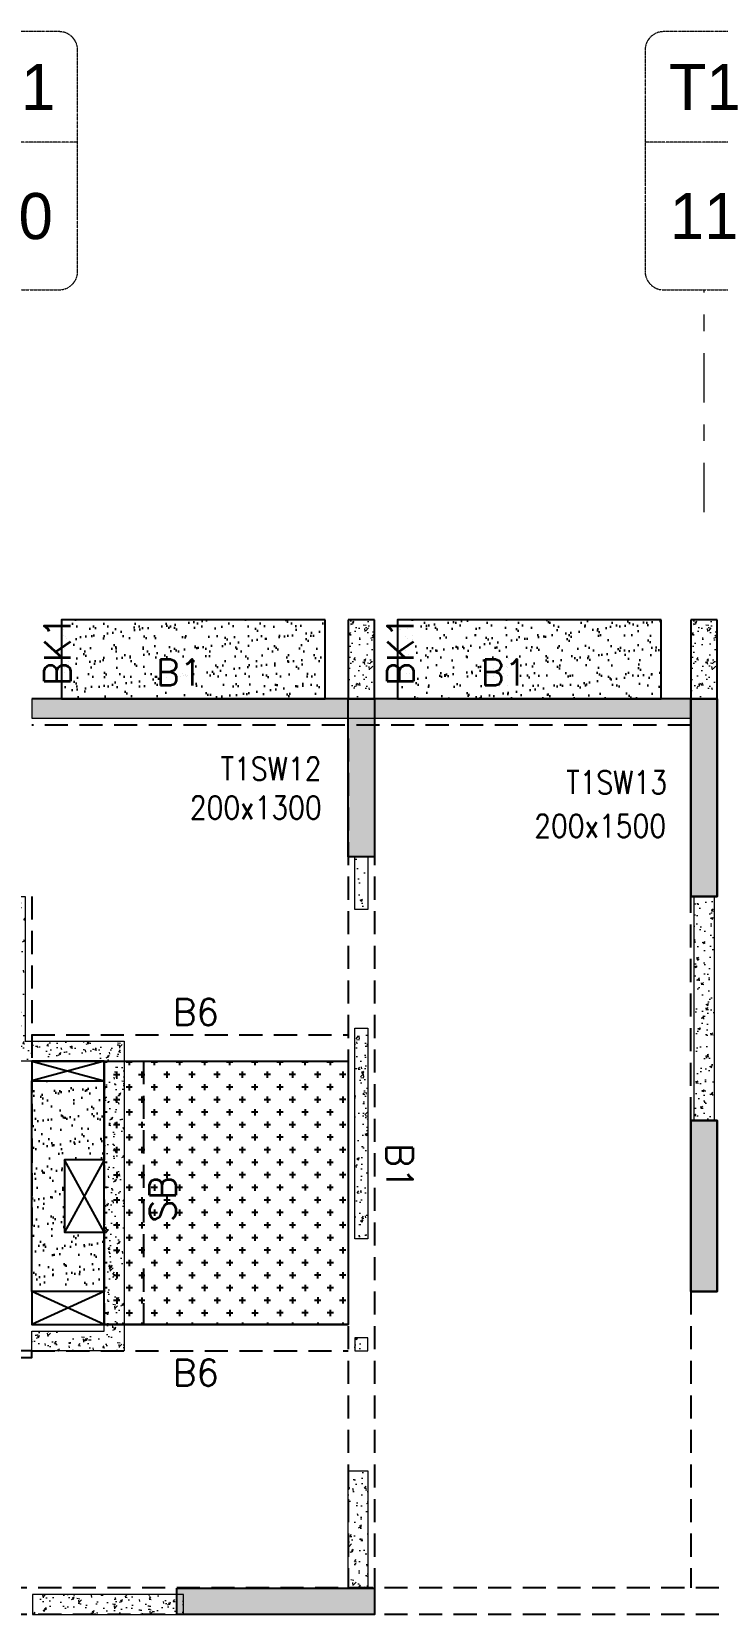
# Model space of a CAD drawing. Header units: millimetres. Extents: x 1078357 to 2594950, y -4969473 to -4636555.
# Drawn here: x 1256497 to 1261697, y -4659484 to -4647470 of the extents above; entities that cross this region are included whole.
import ezdxf
from ezdxf.enums import TextEntityAlignment as Align

# ---------------------------------------------------------------- set-up
doc = ezdxf.new("R2010")
doc.units = ezdxf.units.MM
for name, pattern in [('CENTER', [2, 1.25, -0.25, 0.25, -0.25]), ('CONTINOUS', [0]), ('DGN STYLE 7', [8.34, 3.75, -1.67, 1.25, -1.67]), ('HIDDEN', [0.375, 0.25, -0.125]), ('New Retail block$0$CONTINOUS', [0])]:
    doc.linetypes.add(name, pattern=pattern)
for name, color, linetype, lineweight in [('A-_ANOTDIMA_D-', 6, 'Continuous', 13), ('A-_ANOTGRID_E-', 8, 'DGN STYLE 7', 13), ('COL. NO.', 30, 'Continuous', 25), ('COL. SIZE', 7, 'Continuous', 25), ('GRID LINE', 8, 'Continuous', 0), ('HATCH', 8, 'Continuous', 30), ('S-NON STR RCC WALL', 8, 'Continuous', 0)]:
    doc.layers.add(name, color=color, linetype=linetype, lineweight=lineweight)
for name, color, linetype in [('B-200x325', 201, 'HIDDEN'), ('B-200x650', 241, 'HIDDEN'), ('B-300xSLAB THK.', 151, 'Continuous'), ('BK1-200x650', 241, 'HIDDEN'), ('DROP SLAB', 8, 'Continuous'), ('S-COLUMN_SHEAR WALL', 1, 'Continuous'), ('S-PROJECTION', 54, 'New Retail block$0$CONTINOUS'), ('SLAB FOLD', 8, 'Continuous')]:
    doc.layers.add(name, color=color, linetype=linetype)
doc.styles.add('ROMANS', font='romans.shx', dxfattribs={"width": 0.85})
doc.styles.get("Standard").update_dxf_attribs({"font": 'Adani Regular.ttf', "height": 500})

# ---------------------------------------------------------------- blocks, each defined once
blk = doc.blocks.new('G$CD63B60BD')
at = {"layer": 'COL. NO.', "linetype": 'Continuous', "style": 'ROMANS', "width": 0.85}
for s, p in [('T1SW12', (27733, 15282, -320)), ('T1SW13', (30354, 15179, -320))]:
    blk.add_text(s, height=175, dxfattribs=at).set_placement(p)
at = {"layer": 'COL. SIZE', "linetype": 'Continuous', "style": 'ROMANS', "width": 0.85}
for s, p in [('200x1300', (27499, 14987, -320)), ('200x1500', (30111, 14848, -320))]:
    blk.add_text(s, height=175, dxfattribs=at).set_placement(p)
blk = doc.blocks.new('Tower grid nomenclature-ex')
at = {"layer": 'A-_ANOTGRID_E-'}
blk.add_lwpolyline([(-1250, -600), (1750, -600, 0.414214), (2000, -350), (2000, 750, 0.414214), (1750, 1000), (-1250, 1000, 0.414214), (-1500, 750), (-1500, -350, 0.414214)], format="xyb", close=True, dxfattribs=at)
blk.add_lwpolyline([(0, 1000), (0, -600)], dxfattribs=at)
at = {"layer": 'A-_ANOTGRID_E-', "flags": 8}
for p in [(-1235, 400), (1788, 400)]:
    blk.add_attdef('GRID', text='', height=625, dxfattribs=at).set_placement(p, align=Align.MIDDLE_CENTER)
blk = doc.blocks.new('T1')
at = {"layer": 'GRID LINE', "linetype": 'DGN STYLE 7', "ltscale": 100, "elevation": 0}
blk.add_lwpolyline([(70936, -31827), (70936, -30138)], dxfattribs=at)
at = {"layer": 'GRID LINE'}
ref = blk.add_blockref('Tower grid nomenclature-ex', (65624, -29018, 0), dxfattribs=dict(at, xscale=0.56, yscale=0.56, zscale=0.56, rotation=270))
ref.add_attrib('GRID', '10', dxfattribs={"layer": 'A-_ANOTGRID_E-', "height": 350}).set_placement((65736, -29578, 0), align=Align.MIDDLE_CENTER)
ref.add_attrib('GRID', 'T1', dxfattribs={"layer": 'A-_ANOTGRID_E-', "height": 350}).set_placement((65741, -28598, 0), align=Align.MIDDLE_CENTER)
ref = blk.add_blockref('Tower grid nomenclature-ex', (70824, -29018, 0), dxfattribs=dict(at, xscale=0.56, yscale=0.56, zscale=0.56, rotation=270))
ref.add_attrib('GRID', '11', dxfattribs={"layer": 'A-_ANOTGRID_E-', "height": 350}).set_placement((70936, -29578, 0), align=Align.MIDDLE_CENTER)
ref.add_attrib('GRID', 'T1', dxfattribs={"layer": 'A-_ANOTGRID_E-', "height": 350}).set_placement((70941, -28598, 0), align=Align.MIDDLE_CENTER)

msp = doc.modelspace()

# ---------------------------------------------------------------- hatches: boundary and pattern name
at = {"layer": 'DROP SLAB'}
h = msp.add_hatch(dxfattribs=at)
h.set_pattern_fill('CROSS', color=8, scale=15, angle=179.96921)
h.set_pattern_definition([(180.03079016, (-2034220.15, 9385172.05), (-95.1987999, -95.3011726), [47.625, -142.875]), (270.03079016, (-2034243.98, 9385195.85), (95.3011726, -95.1987999), [47.625, -142.875])])
h.paths.add_polyline_path([(1257046.6, -4655284.6), (1258896.6, -4655284.6), (1258896.6, -4657284.4), (1257046.6, -4657284.4)])
at = {"layer": 'HATCH'}
h = msp.add_hatch(dxfattribs=at)
h.set_pattern_fill('AR-SAND', color=8, scale=3, angle=179.97015)
h.set_pattern_definition([(37.4701541, (-1623086.65, 9335035.87), (-4.7236114, 146.8264517), [0, -115.824, 0, -129.54, 0, -123.825]), (7.4701541, (-1623086.65, 9335035.87), (134.9689868, 214.9772528), [0, -62.484, 0, -104.394, 0, -40.005]), (327.4701541, (-1623180.38, 9335035.92), (237.2979035, 0.3075449), [0, -38.1, 0, -137.16, 0, -179.07]), (317.4701541, (-1623180.38, 9335035.92), (229.1017424, 66.759465), [0, -19.05, 0, -89.916, 0, -102.87])])
h.paths.add_polyline_path([(1258721.9, -4651934.4), (1256721.9, -4651934.4), (1256721.9, -4652534.4), (1258721.9, -4652534.4)])
h = msp.add_hatch(dxfattribs=at)
h.set_pattern_fill('AR-SAND', color=8, scale=3, angle=179.97015)
h.set_pattern_definition([(37.4701541, (-1625636.65, 9335035.87), (-4.7236114, 146.8264517), [0, -115.824, 0, -129.54, 0, -123.825]), (7.4701541, (-1625636.65, 9335035.87), (134.9689868, 214.9772528), [0, -62.484, 0, -104.394, 0, -40.005]), (327.4701541, (-1625730.38, 9335035.92), (237.2979035, 0.3075449), [0, -38.1, 0, -137.16, 0, -179.07]), (317.4701541, (-1625730.38, 9335035.92), (229.1017424, 66.759465), [0, -19.05, 0, -89.916, 0, -102.87])])
h.paths.add_polyline_path([(1261271.9, -4651934.4), (1259271.9, -4651934.4), (1259271.9, -4652534.4), (1261271.9, -4652534.4)])
h = msp.add_hatch(dxfattribs=at)
h.set_pattern_fill('AR-SAND', color=8, scale=3, angle=179.97015)
h.set_pattern_definition([(37.47015413, (-3778386.24, 18703074.19), (-4.72361136, 146.8264517), [0, -115.824, 0, -129.54, 0, -123.825]), (7.4701541, (-3778386.24, 18703074.19), (134.9689868, 214.9772528), [0, -62.484, 0, -104.394, 0, -40.005]), (327.4701541, (-3778479.97, 18703074.24), (237.2979035, 0.3075449), [0, -38.1, 0, -137.16, 0, -179.07]), (317.4701541, (-3778479.97, 18703074.24), (229.1017424, 66.759465), [0, -19.05, 0, -89.916, 0, -102.87])])
h.paths.add_polyline_path([(1256496.7, -4655434.4), (1257046.7, -4655434.4), (1257046.7, -4656034.5), (1256746.7, -4656034.5), (1256746.7, -4656584.4), (1257046.7, -4656584.4), (1257046.7, -4657034.4), (1256496.7, -4657034.4)])
at = {"layer": 'S-COLUMN_SHEAR WALL', "lineweight": 25}
h = msp.add_hatch(color=1, dxfattribs=at)
h.dxf.hatch_style = 1
h.paths.add_polyline_path([(1258896.7, -4653734.4), (1259096.7, -4653734.4), (1259096.7, -4652534.4), (1258896.7, -4652534.4)])
at = {"layer": 'S-COLUMN_SHEAR WALL', "lineweight": 25, "extrusion": (1.00316e-06, 1.91639e-11, 1)}
h = msp.add_hatch(color=1, dxfattribs=at)
h.dxf.hatch_style = 1
h.paths.add_polyline_path([(1261696.7, -4652534.4), (1261496.7, -4652534.4), (1261496.7, -4654034.4), (1261696.7, -4654034.4)])
at = {"layer": 'S-COLUMN_SHEAR WALL', "lineweight": 25, "extrusion": (-1.00316e-06, 2.11765e-11, 1)}
h = msp.add_hatch(color=1, dxfattribs=at)
h.dxf.hatch_style = 1
h.paths.add_polyline_path([(1261496.7, -4652534.4), (1261696.7, -4652534.4), (1261696.7, -4654034.4), (1261496.7, -4654034.4)])
at = {"layer": 'S-COLUMN_SHEAR WALL', "lineweight": 25, "extrusion": (1.00316e-06, 1.91639e-11, 1)}
h = msp.add_hatch(color=1, dxfattribs=at)
h.dxf.hatch_style = 1
h.paths.add_polyline_path([(1261696.7, -4657034.4), (1261496.7, -4657034.4), (1261496.7, -4655734.4), (1261696.7, -4655734.4)])
at = {"layer": 'S-COLUMN_SHEAR WALL', "lineweight": 25, "extrusion": (-1.00316e-06, 2.11765e-11, 1)}
h = msp.add_hatch(color=1, dxfattribs=at)
h.dxf.hatch_style = 1
h.paths.add_polyline_path([(1261496.7, -4657034.4), (1261696.7, -4657034.4), (1261696.7, -4655734.4), (1261496.7, -4655734.4)])
at = {"layer": 'S-COLUMN_SHEAR WALL', "lineweight": 25}
h = msp.add_hatch(color=1, dxfattribs=at)
h.dxf.hatch_style = 1
h.paths.add_polyline_path([(1257596.7, -4659284.4), (1259096.7, -4659284.4), (1259096.7, -4659484.4), (1257596.7, -4659484.4)])
at = {"layer": 'S-NON STR RCC WALL'}
h = msp.add_hatch(dxfattribs=at)
h.set_pattern_fill('AR-CONC', color=256, angle=180)
h.set_pattern_definition([(50, (-7274948.2, 32903153.85), (182.184669, -15.93908554), [19.05, -209.55]), (355, (-7274948.2, 32903153.85), (-35.2434214, 191.0568452), [15.24, -167.6405842]), (100.4514447, (-7274933.01, 32903152.52), (146.9412471, 175.1177519), [16.1900088, -178.0902446]), (46.1842, (-7274948.2, 32903204.65), (271.0790409, -42.0423279), [28.575, -314.325]), (96.6355576, (-7274925.6, 32903201.14), (237.404134, 247.4261246), [24.2850231, -267.1356082]), (351.1841512, (-7274948.2, 32903204.65), (237.404134, 247.4261246), [22.859967, -251.459732]), (21, (-7274922.8, 32903191.95), (151.61439127, -102.2651982), [19.05, -209.55]), (326, (-7274922.8, 32903191.95), (61.80202835, 184.1879661), [15.24, -167.64]), (71.451445, (-7274910.16, 32903183.42), (213.4164193, 81.9227689), [16.1900088, -178.0899376]), (37.5, (-7274948.196, 32903153.846), (3.08860325, 84.55503887), [0, -165.608, 0, -170.18, 0, -168.275]), (7.5, (-7274948.2, 32903153.85), (66.8196625, 100.18057482), [0, -97.028, 0, -161.798, 0, -64.135]), (327.5, (-7275004.84, 32903153.846), (135.59059517, -5.72874399), [0, -63.5, 0, -198.12, 0, -262.89]), (317.5, (-7275030.24, 32903153.85), (148.1291814, 25.42649103), [0, -82.55, 0, -131.572, 0, -186.69])])
h.paths.add_polyline_path([(1259096.6, -4652534.3), (1259096.6, -4651934.4), (1258896.6, -4651934.4), (1258896.6, -4652534.4), (1259096.6, -4652534.4)], is_closed=False)
h = msp.add_hatch(dxfattribs=at)
h.set_pattern_fill('AR-CONC', color=256, angle=180)
h.set_pattern_definition([(50, (-7272348.18, 32903153.84), (182.184669, -15.93908554), [19.05, -209.55]), (355, (-7272348.18, 32903153.84), (-35.2434214, 191.0568452), [15.24, -167.6405842]), (100.4514447, (-7272333, 32903152.51), (146.9412471, 175.1177519), [16.1900088, -178.0902446]), (46.1842, (-7272348.18, 32903204.64), (271.0790409, -42.0423279), [28.575, -314.325]), (96.6355576, (-7272325.59, 32903201.14), (237.404134, 247.4261246), [24.2850231, -267.1356082]), (351.1841512, (-7272348.18, 32903204.64), (237.404134, 247.4261246), [22.859967, -251.459732]), (21, (-7272322.78, 32903191.94), (151.61439127, -102.2651982), [19.05, -209.55]), (326, (-7272322.78, 32903191.94), (61.80202835, 184.1879661), [15.24, -167.64]), (71.451445, (-7272310.14, 32903183.42), (213.4164193, 81.9227689), [16.1900088, -178.0899376]), (37.5, (-7272348.175, 32903153.84), (3.08860325, 84.55503887), [0, -165.608, 0, -170.18, 0, -168.275]), (7.5, (-7272348.175, 32903153.84), (66.8196625, 100.18057482), [0, -97.028, 0, -161.798, 0, -64.135]), (327.5, (-7272404.82, 32903153.84), (135.59059517, -5.72874399), [0, -63.5, 0, -198.12, 0, -262.89]), (317.5, (-7272430.22, 32903153.84), (148.1291814, 25.42649103), [0, -82.55, 0, -131.572, 0, -186.69])])
h.paths.add_polyline_path([(1261696.6, -4652534.4), (1261696.6, -4651934.4), (1261496.6, -4651934.4), (1261496.6, -4652534.4), (1261696.6, -4652534.4)], is_closed=False)
h = msp.add_hatch(dxfattribs=at)
h.set_pattern_fill('AR-CONC', color=256, angle=180)
h.set_pattern_definition([(50, (-6206423.53, 28167883.97), (182.184669, -15.93908554), [19.05, -209.55]), (355, (-6206423.53, 28167883.97), (-35.2434214, 191.0568452), [15.24, -167.6405842]), (100.4514447, (-6206408.35, 28167882.64), (146.9412471, 175.1177519), [16.1900088, -178.0902446]), (46.1842, (-6206423.53, 28167934.77), (271.0790409, -42.042328), [28.575, -314.325]), (96.6355576, (-6206400.94, 28167931.27), (237.404134, 247.4261246), [24.2850231, -267.1356082]), (351.1841512, (-6206423.53, 28167934.77), (237.404134, 247.4261246), [22.859967, -251.459732]), (21, (-6206398.13, 28167922.07), (151.6143913, -102.2651982), [19.05, -209.55]), (326, (-6206398.13, 28167922.07), (61.8020283, 184.1879661), [15.24, -167.64]), (71.451445, (-6206385.5, 28167913.55), (213.4164193, 81.9227689), [16.1900088, -178.0899376]), (37.5, (-6206423.53, 28167883.97), (3.08860325, 84.55503887), [0, -165.608, 0, -170.18, 0, -168.275]), (7.5, (-6206423.53, 28167883.97), (66.8196625, 100.18057482), [0, -97.028, 0, -161.798, 0, -64.135]), (327.5, (-6206480.174, 28167883.97), (135.59059517, -5.72874399), [0, -63.5, 0, -198.12, 0, -262.89]), (317.5, (-6206505.57, 28167883.97), (148.1291814, 25.42649103), [0, -82.55, 0, -131.572, 0, -186.69])])
h.paths.add_polyline_path([(1256499.8, -4652534.4), (1261496.9, -4652534.4), (1261496.9, -4652684.4), (1256499.8, -4652684.4)])
h = msp.add_hatch(dxfattribs=at)
h.set_pattern_fill('AR-CONC', color=256, angle=180)
h.set_pattern_definition([(50, (1259009.92, -4520415.37), (182.18467, -15.93909), [19.05, -209.55]), (355, (1259009.92, -4520415.37), (-35.24342, 191.05685), [15.24, -167.64058]), (100.45144, (1259025.1, -4520416.7), (146.94125, 175.11775), [16.19, -178.09024]), (46.1842, (1259009.92, -4520364.57), (271.07904, -42.04233), [28.575, -314.325]), (96.63556, (1259032.5, -4520368.08), (237.40413, 247.4261), [24.285, -267.1356]), (351.18415, (1259009.92, -4520364.57), (237.40413, 247.4261), [22.85997, -251.45973]), (21, (1259035.32, -4520377.27), (151.61439, -102.2652), [19.05, -209.55]), (326, (1259035.32, -4520377.27), (61.80203, 184.18797), [15.24, -167.64]), (71.45144, (1259047.95, -4520385.8), (213.41642, 81.92277), [16.19, -178.08994]), (37.5, (1259009.92, -4520415.374), (3.088603, 84.55504), [0, -165.608, 0, -170.18, 0, -168.275]), (7.5, (1259009.92, -4520415.37), (66.81966, 100.180575), [0, -97.028, 0, -161.798, 0, -64.135]), (327.5, (1258953.28, -4520415.374), (135.590595, -5.728744), [0, -63.5, 0, -198.12, 0, -262.89]), (317.5, (1258927.88, -4520415.37), (148.12918, 25.42649), [0, -82.55, 0, -131.572, 0, -186.69])])
h.paths.add_polyline_path([(1258946.9, -4653734.4), (1259046.9, -4653734.4), (1259046.9, -4654134.4), (1258946.9, -4654134.4)])
h = msp.add_hatch(dxfattribs=at)
h.set_pattern_fill('AR-CONC', color=256, angle=180)
h.set_pattern_definition([(50, (-5109198.82, 23483864.79), (182.184669, -15.93908554), [19.05, -209.55]), (355, (-5109198.82, 23483864.79), (-35.2434214, 191.0568452), [15.24, -167.6405842]), (100.4514447, (-5109183.63, 23483863.46), (146.9412471, 175.1177519), [16.1900088, -178.0902446]), (46.1842, (-5109198.82, 23483915.59), (271.0790409, -42.042328), [28.575, -314.325]), (96.6355576, (-5109176.23, 23483912.08), (237.404134, 247.4261246), [24.2850231, -267.1356082]), (351.1841512, (-5109198.82, 23483915.6), (237.404134, 247.4261246), [22.859967, -251.459732]), (21, (-5109173.42, 23483902.89), (151.6143913, -102.2651982), [19.05, -209.55]), (326, (-5109173.42, 23483902.89), (61.8020283, 184.1879661), [15.24, -167.64]), (71.451445, (-5109160.78, 23483894.36), (213.4164193, 81.9227689), [16.1900088, -178.0899376]), (37.5, (-5109198.816, 23483864.786), (3.08860325, 84.55503887), [0, -165.608, 0, -170.18, 0, -168.275]), (7.5, (-5109198.82, 23483864.79), (66.8196625, 100.18057482), [0, -97.028, 0, -161.798, 0, -64.135]), (327.5, (-5109255.46, 23483864.786), (135.59059517, -5.728744), [0, -63.5, 0, -198.12, 0, -262.89]), (317.5, (-5109280.86, 23483864.79), (148.1291814, 25.42649103), [0, -82.55, 0, -131.572, 0, -186.69])])
h.paths.add_polyline_path([(1257196.9, -4655134.4), (1257196.9, -4657484.4), (1256496.9, -4657484.4), (1256496.9, -4657334.4), (1257046.9, -4657334.4), (1257046.9, -4655284.4), (1256296.9, -4655284.4), (1256296.9, -4654034.3), (1256446.9, -4654034.3), (1256446.9, -4655134.4)])
at = {"layer": 'S-NON STR RCC WALL', "ltscale": 700}
h = msp.add_hatch(dxfattribs=at)
h.set_pattern_fill('AR-CONC', color=256)
h.set_pattern_definition([(50, (128405.57, 163887.39), (182.184669, -15.9390855), [19.05, -209.55]), (355, (128405.57, 163887.39), (-35.2434214, 191.056845), [15.24, -167.640584]), (100.4514447, (128420.75, 163886.06), (146.941247, 175.117752), [16.190009, -178.0902446]), (46.1842, (128405.57, 163938.19), (271.079041, -42.042328), [28.575, -314.325]), (96.6355576, (128428.16, 163934.68), (237.404134, 247.426125), [24.285023, -267.135608]), (351.184151, (128405.57, 163938.2), (237.404134, 247.426125), [22.859967, -251.459732]), (21, (128430.97, 163925.49), (151.6143913, -102.265198), [19.05, -209.55]), (326, (128430.97, 163925.49), (61.802028, 184.187966), [15.24, -167.64]), (71.451445, (128443.6, 163916.96), (213.416419, 81.922769), [16.190009, -178.0899376]), (37.5, (128405.567, 163887.39), (3.08860325, 84.5550389), [0, -165.608, 0, -170.18, 0, -168.275]), (7.5, (128405.57, 163887.39), (66.8196625, 100.1805748), [0, -97.028, 0, -161.798, 0, -64.135]), (327.5, (128348.925, 163887.39), (135.5905952, -5.728744), [0, -63.5, 0, -198.12, 0, -262.89]), (317.5, (128323.52, 163887.39), (148.1291814, 25.426491), [0, -82.55, 0, -131.572, 0, -186.69])])
h.paths.add_polyline_path([(1261521.9, -4654034.3), (1261671.9, -4654034.3), (1261671.9, -4655734.3), (1261521.9, -4655734.3)])
at = {"layer": 'S-NON STR RCC WALL'}
h = msp.add_hatch(dxfattribs=at)
h.set_pattern_fill('AR-CONC', color=256, angle=180)
h.set_pattern_definition([(50, (2356234.64, -9204434.56), (182.184669, -15.9390855), [19.05, -209.55]), (355, (2356234.64, -9204434.56), (-35.2434214, 191.056845), [15.24, -167.640584]), (100.4514447, (2356249.82, -9204435.89), (146.941247, 175.117752), [16.190009, -178.0902446]), (46.1842, (2356234.64, -9204383.76), (271.079041, -42.042328), [28.575, -314.325]), (96.6355576, (2356257.23, -9204387.26), (237.404134, 247.426125), [24.285023, -267.135608]), (351.184151, (2356234.64, -9204383.76), (237.404134, 247.426125), [22.859967, -251.459732]), (21, (2356260.04, -9204396.46), (151.6143913, -102.265198), [19.05, -209.55]), (326, (2356260.04, -9204396.46), (61.802028, 184.187966), [15.24, -167.64]), (71.451445, (2356272.67, -9204404.98), (213.416419, 81.922769), [16.190009, -178.0899376]), (37.5, (2356234.636, -9204434.56), (3.08860325, 84.5550389), [0, -165.608, 0, -170.18, 0, -168.275]), (7.5, (2356234.64, -9204434.56), (66.8196625, 100.1805748), [0, -97.028, 0, -161.798, 0, -64.135]), (327.5, (2356177.994, -9204434.56), (135.5905952, -5.728744), [0, -63.5, 0, -198.12, 0, -262.89]), (317.5, (2356152.59, -9204434.56), (148.1291814, 25.426491), [0, -82.55, 0, -131.572, 0, -186.69])])
h.paths.add_polyline_path([(1258946.9, -4655034.4), (1259046.9, -4655034.4), (1259046.9, -4656634.4), (1258946.9, -4656634.4)])
h = msp.add_hatch(dxfattribs=at)
h.set_pattern_fill('AR-CONC', color=256, angle=180)
h.set_pattern_definition([(50, (2356221.42, -9205799.23), (182.184669, -15.9390855), [19.05, -209.55]), (355, (2356221.42, -9205799.23), (-35.2434214, 191.056845), [15.24, -167.640584]), (100.4514447, (2356236.6, -9205800.55), (146.941247, 175.117752), [16.190009, -178.0902446]), (46.1842, (2356221.42, -9205748.43), (271.079041, -42.042328), [28.575, -314.325]), (96.6355576, (2356244, -9205751.93), (237.404134, 247.426125), [24.285023, -267.135608]), (351.184151, (2356221.42, -9205748.43), (237.404134, 247.426125), [22.859967, -251.459732]), (21, (2356246.82, -9205761.13), (151.6143913, -102.265198), [19.05, -209.55]), (326, (2356246.82, -9205761.13), (61.802028, 184.187966), [15.24, -167.64]), (71.451445, (2356259.46, -9205769.65), (213.416419, 81.922769), [16.190009, -178.0899376]), (37.5, (2356221.42, -9205799.226), (3.08860325, 84.5550389), [0, -165.608, 0, -170.18, 0, -168.275]), (7.5, (2356221.42, -9205799.23), (66.8196625, 100.1805748), [0, -97.028, 0, -161.798, 0, -64.135]), (327.5, (2356164.78, -9205799.226), (135.5905952, -5.728744), [0, -63.5, 0, -198.12, 0, -262.89]), (317.5, (2356139.38, -9205799.23), (148.1291814, 25.426491), [0, -82.55, 0, -131.572, 0, -186.69])])
h.paths.add_polyline_path([(1258946.9, -4657484.4), (1259046.9, -4657484.4), (1259046.9, -4657384.4), (1258946.9, -4657384.4)])
h = msp.add_hatch(dxfattribs=at)
h.set_pattern_fill('AR-CONC', color=256, angle=180)
h.set_pattern_definition([(50, (-6192638.28, 28167883.97), (182.184669, -15.93908554), [19.05, -209.55]), (355, (-6192638.28, 28167883.97), (-35.2434214, 191.0568452), [15.24, -167.6405842]), (100.4514447, (-6192623.1, 28167882.64), (146.9412471, 175.1177519), [16.1900088, -178.0902446]), (46.1842, (-6192638.28, 28167934.77), (271.0790409, -42.042328), [28.575, -314.325]), (96.6355576, (-6192615.7, 28167931.26), (237.404134, 247.4261246), [24.2850231, -267.1356082]), (351.1841512, (-6192638.28, 28167934.77), (237.404134, 247.4261246), [22.859967, -251.459732]), (21, (-6192612.88, 28167922.07), (151.6143913, -102.2651982), [19.05, -209.55]), (326, (-6192612.88, 28167922.07), (61.8020283, 184.1879661), [15.24, -167.64]), (71.451445, (-6192600.25, 28167913.54), (213.4164193, 81.9227689), [16.1900088, -178.0899376]), (37.5, (-6192638.284, 28167883.966), (3.08860325, 84.55503887), [0, -165.608, 0, -170.18, 0, -168.275]), (7.5, (-6192638.28, 28167883.97), (66.8196625, 100.18057482), [0, -97.028, 0, -161.798, 0, -64.135]), (327.5, (-6192694.926, 28167883.966), (135.59059517, -5.72874399), [0, -63.5, 0, -198.12, 0, -262.89]), (317.5, (-6192720.33, 28167883.97), (148.1291814, 25.42649103), [0, -82.55, 0, -131.572, 0, -186.69])])
h.paths.add_polyline_path([(1258896.9, -4658394.4), (1259046.9, -4658394.4), (1259046.9, -4659284.3), (1258896.9, -4659284.3)])
h = msp.add_hatch(dxfattribs=at)
h.set_pattern_fill('AR-CONC', color=256)
h.set_pattern_definition([(50, (-5109198.82, 23483864.79), (182.184669, -15.93908554), [19.05, -209.55]), (355, (-5109198.82, 23483864.79), (-35.2434214, 191.0568452), [15.24, -167.6405842]), (100.4514447, (-5109183.63, 23483863.46), (146.9412471, 175.1177519), [16.1900088, -178.0902446]), (46.1842, (-5109198.82, 23483915.59), (271.0790409, -42.042328), [28.575, -314.325]), (96.6355576, (-5109176.23, 23483912.08), (237.404134, 247.4261246), [24.2850231, -267.1356082]), (351.1841512, (-5109198.82, 23483915.6), (237.404134, 247.4261246), [22.859967, -251.459732]), (21, (-5109173.42, 23483902.89), (151.6143913, -102.2651982), [19.05, -209.55]), (326, (-5109173.42, 23483902.89), (61.8020283, 184.1879661), [15.24, -167.64]), (71.451445, (-5109160.78, 23483894.36), (213.4164193, 81.9227689), [16.1900088, -178.0899376]), (37.5, (-5109198.816, 23483864.786), (3.08860325, 84.55503887), [0, -165.608, 0, -170.18, 0, -168.275]), (7.5, (-5109198.82, 23483864.79), (66.8196625, 100.18057482), [0, -97.028, 0, -161.798, 0, -64.135]), (327.5, (-5109255.46, 23483864.786), (135.59059517, -5.728744), [0, -63.5, 0, -198.12, 0, -262.89]), (317.5, (-5109280.86, 23483864.79), (148.1291814, 25.42649103), [0, -82.55, 0, -131.572, 0, -186.69])])
h.paths.add_polyline_path([(1257646.9, -4659334.4), (1256502.4, -4659334.4), (1256502.4, -4659484.4), (1257646.9, -4659484.4)])

# ---------------------------------------------------------------- linework, layer by layer
at = {"layer": 'B-200x325', "ltscale": 700}
for p, q in [((1256496.5, -4655084.6, 0), (1258896.5, -4655084.6, 0)), ((1256496.7, -4657484.4, 0), (1258896.5, -4657484.4, 0))]:
    msp.add_line(p, q, dxfattribs=at)
at = {"layer": 'B-200x325', "linetype": 'Continuous', "ltscale": 700}
for p, q in [((1256496.5, -4655284.6, 0), (1258896.5, -4655284.6, 0)), ((1256496.7, -4657284.4, 0), (1258896.5, -4657284.4, 0))]:
    msp.add_line(p, q, dxfattribs=at)
at = {"layer": 'B-200x650', "linetype": 'CONTINOUS', "ltscale": 700}
for p, q in [((1259096.6, -4651934.4, 0), (1258896.6, -4651934.4, 0)), ((1258896.6, -4651934.4, 0), (1258896.6, -4652534.4, 0)), ((1259096.6, -4652534.4, 0), (1259096.6, -4651934.4, 0)), ((1261696.6, -4651934.4, 0), (1261496.6, -4651934.4, 0)), ((1261496.6, -4651934.4, 0), (1261496.6, -4652534.4, 0)), ((1261696.6, -4652534.4, 0), (1261696.6, -4651934.4, 0)), ((1261496.9, -4652534.4, 0), (1256496.9, -4652534.4, 0))]:
    msp.add_line(p, q, dxfattribs=at)
at = {"layer": 'B-200x650', "linetype": 'HIDDEN', "ltscale": 700}
for p, q in [((1261496.9, -4652734.4, 0), (1256496.9, -4652734.4, 0)), ((1258896.9, -4652834.4, 0), (1258896.9, -4659284.3, 0)), ((1259096.9, -4652834.4, 0), (1259096.9, -4659284.3, 0)), ((1256496.9, -4654034.3, 0), (1256496.9, -4656534.4, 0)), ((1261496.9, -4655734.3, 0), (1261496.9, -4654034.3, 0)), ((1261496.9, -4657034.4, 0), (1261496.9, -4659284.3, 0)), ((1266696.9, -4659284.3, 0), (1255840.3, -4659284.3, 0)), ((1266696.9, -4659484.3, 0), (1255840.3, -4659484.3, 0))]:
    msp.add_line(p, q, dxfattribs=at)
at = {"layer": 'B-300xSLAB THK.', "linetype": 'HIDDEN', "ltscale": 700}
for p, q in [((1257045.4, -4655284.9, 0), (1257045.4, -4657284.7, 0)), ((1257345.4, -4655284.9, 0), (1257345.4, -4657284.7, 0))]:
    msp.add_line(p, q, dxfattribs=at)
at = {"layer": 'BK1-200x650', "linetype": 'Continuous', "ltscale": 700, "elevation": 0}
msp.add_lwpolyline([(1256496.9, -4657484.4), (1256296.9, -4657484.4), (1256296.9, -4657534.6), (1256496.9, -4657534.6)], close=True, dxfattribs=at)
at = {"layer": 'DROP SLAB', "color": 3, "linetype": 'CONTINOUS', "ltscale": 500}
for p, q in [((1256496.7, -4655284.4, 0), (1257046.7, -4655434.4, 0)), ((1257045.9, -4655284.7, 0), (1256496.7, -4655434.4, 0)), ((1257046.8, -4656034.4, 0), (1256746.7, -4656584.4, 0)), ((1257046.8, -4656584.4, 0), (1256746.7, -4656034.4, 0)), ((1257046.7, -4657284.5, 0), (1256496.7, -4657034.4, 0)), ((1257046.7, -4657034.4, 0), (1256496.9, -4657284.5, 0))]:
    msp.add_line(p, q, dxfattribs=at)
at = {"layer": 'DROP SLAB', "color": 3, "linetype": 'CONTINOUS', "ltscale": 500, "elevation": 0}
for points in [[(1257046.7, -4655284.7), (1256496.7, -4655284.7), (1256496.7, -4655434.4), (1257046.7, -4655434.4)], [(1257046.6, -4655284.6), (1258896.6, -4655284.6), (1258896.6, -4657284.4), (1257046.6, -4657284.4)], [(1257046.7, -4656034.4), (1256746.7, -4656034.4), (1256746.7, -4656584.4), (1257046.7, -4656584.4)], [(1257046.7, -4657034.4), (1256496.9, -4657034.4), (1256496.9, -4657284.5), (1257046.7, -4657284.5)]]:
    msp.add_lwpolyline(points, close=True, dxfattribs=at)
at = {"layer": 'S-COLUMN_SHEAR WALL', "color": 1, "lineweight": 25, "elevation": 0}
for points in [[(1258896.7, -4652534.4), (1259096.7, -4652534.4), (1259096.7, -4653734.4), (1258896.7, -4653734.4)], [(1257596.7, -4659284.4), (1259096.7, -4659284.4), (1259096.7, -4659484.4), (1257596.7, -4659484.4)]]:
    msp.add_lwpolyline(points, close=True, dxfattribs=at)
at = {"layer": 'S-COLUMN_SHEAR WALL', "color": 1, "lineweight": 25, "extrusion": (1.00316e-06, 1.91639e-11, 1), "elevation": 1.3}
for points in [[(1261696.7, -4652534.4), (1261496.7, -4652534.4), (1261496.7, -4654034.4), (1261696.7, -4654034.4)], [(1261696.7, -4657034.4), (1261496.7, -4657034.4), (1261496.7, -4655734.4), (1261696.7, -4655734.4)]]:
    msp.add_lwpolyline(points, close=True, dxfattribs=at)
at = {"layer": 'S-COLUMN_SHEAR WALL', "color": 1, "lineweight": 25, "extrusion": (-1.00316e-06, 2.11765e-11, 1), "elevation": -1.3}
for points in [[(1261496.7, -4652534.4), (1261696.7, -4652534.4), (1261696.7, -4654034.4), (1261496.7, -4654034.4)], [(1261496.7, -4657034.4), (1261696.7, -4657034.4), (1261696.7, -4655734.4), (1261496.7, -4655734.4)]]:
    msp.add_lwpolyline(points, close=True, dxfattribs=at)
at = {"layer": 'S-NON STR RCC WALL', "elevation": 0}
for points in [[(1256499.8, -4652534.4), (1261496.9, -4652534.4), (1261496.9, -4652684.4), (1256499.8, -4652684.4)], [(1258946.9, -4653734.4), (1259046.9, -4653734.4), (1259046.9, -4654134.4), (1258946.9, -4654134.4)], [(1257196.9, -4655134.4), (1257196.9, -4657484.4), (1256496.9, -4657484.4), (1256496.9, -4657334.4), (1257046.9, -4657334.4), (1257046.9, -4655284.4), (1256296.9, -4655284.4), (1256296.9, -4654034.3), (1256446.9, -4654034.3), (1256446.9, -4655134.4)]]:
    msp.add_lwpolyline(points, close=True, dxfattribs=at)
at = {"layer": 'S-NON STR RCC WALL', "ltscale": 700, "elevation": 0}
for points in [[(1261521.9, -4654034.3), (1261671.9, -4654034.3), (1261671.9, -4655734.3), (1261521.9, -4655734.3)], [(1258946.9, -4655034.4), (1259046.9, -4655034.4), (1259046.9, -4656634.4), (1258946.9, -4656634.4)], [(1258946.9, -4657484.4), (1259046.9, -4657484.4), (1259046.9, -4657384.4), (1258946.9, -4657384.4)], [(1258896.9, -4658394.4), (1259046.9, -4658394.4), (1259046.9, -4659284.3), (1258896.9, -4659284.3)], [(1257646.9, -4659334.4), (1256502.4, -4659334.4), (1256502.4, -4659484.4), (1257646.9, -4659484.4)]]:
    msp.add_lwpolyline(points, close=True, dxfattribs=at)
at = {"layer": 'S-PROJECTION', "elevation": 0}
for points in [[(1258721.9, -4651934.4), (1256721.9, -4651934.4), (1256721.9, -4652534.4), (1258721.9, -4652534.4)], [(1261271.9, -4651934.4), (1259271.9, -4651934.4), (1259271.9, -4652534.4), (1261271.9, -4652534.4)]]:
    msp.add_lwpolyline(points, close=True, dxfattribs=at)
at = {"layer": 'SLAB FOLD', "color": 8, "ltscale": 1000, "elevation": 0}
msp.add_lwpolyline([(1256496.7, -4655434.4), (1257046.7, -4655434.4), (1257046.7, -4656034.5), (1256746.7, -4656034.5), (1256746.7, -4656584.4), (1257046.7, -4656584.4), (1257046.7, -4657034.4), (1256496.7, -4657034.4), (1256496.7, -4655434.4)], dxfattribs=at)

# ---------------------------------------------------------------- block references
at = {"layer": 'A-_ANOTDIMA_D-', "color": 2, "linetype": 'CENTER', "ltscale": 700}
msp.add_blockref('T1', (1190661.1, -4619291.7, 0), dxfattribs=at)
at = {"layer": 'A-_ANOTDIMA_D-', "color": 2, "ltscale": 700}
msp.add_blockref('G$CD63B60BD', (1230196.7, -4668434.4, 0), dxfattribs=at)

# ---------------------------------------------------------------- texts
at = {"layer": 'B-200x325', "linetype": 'Continuous', "ltscale": 700, "style": 'ROMANS'}
for p in [(1257566.1, -4655012.5, -2.7), (1257566, -4657749.6, -2.7)]:
    msp.add_text('B6', height=200, rotation=359.99866, dxfattribs=at).set_placement(p)
at = {"layer": 'B-200x650', "linetype": 'CONTINOUS', "ltscale": 700, "style": 'ROMANS'}
for p in [(1256792.2, -4652434, 50), (1259392.2, -4652434, 50)]:
    msp.add_text('BK1', height=200, rotation=90, dxfattribs=at).set_placement(p)
at = {"layer": 'B-200x650', "linetype": 'HIDDEN', "ltscale": 500, "style": 'ROMANS'}
for rotation, p in [(359.99906, (1257438.4, -4652434, -2.7)), (359.99906, (1259902.7, -4652434, -2.7)), (269.99906, (1259187.3, -4655909.3, -2.7))]:
    msp.add_text('B1', height=200, rotation=rotation, dxfattribs=at).set_placement(p)
at = {"layer": 'B-300xSLAB THK.', "linetype": 'Continuous', "ltscale": 700, "style": 'ROMANS'}
msp.add_text('SB', height=200, rotation=90.00094, dxfattribs=at).set_placement((1257590, -4656509, -2.7))

doc.saveas('drawing.dxf')
